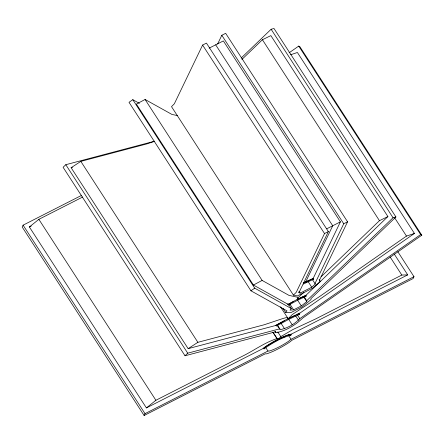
<?xml version="1.0" encoding="UTF-8"?>
<svg xmlns="http://www.w3.org/2000/svg" width="444" height="444" viewBox="0 0 444 444"><rect width="100%" height="100%" fill="white"/><g stroke="black" fill="none" stroke-linecap="round" stroke-linejoin="round"><path stroke-width="0.67" d="M299.667 314.18L299.733 313.114L287.984 318.703L275.741 325.33L276.373 326.04L288.245 319.647L299.667 314.18L299.223 314.086M306.01 296.287L306.138 295.21L297.319 299.312L288.006 304.44L288.722 305.089L297.574 300.249L306.01 296.287L305.539 296.192M264.025 348.873C272.155 343.107 281.313 337.751 290.92 335.176L291.153 334.116C281.102 336.646 271.55 342.341 263.114 348.39L264.025 348.873L264.069 348.485M303.269 296.581L297.169 299.622L297.824 297.308L289.005 295.388L262.121 280.419L145.077 99.478L136.38 104.096L253.424 285.037L288.311 304.462L290.986 302.836M81.18 195.588L23.099 225.164L22.2 227.028L144.117 415.506L265.157 353.879L266.628 353.835A33.206 8.347 -32.9 0 0 289.682 342.091L292.058 340.182L413.092 278.555L413.991 276.69L397.813 251.676M217.627 43.984L221.817 35.276L225.657 33.322L347.574 221.806L343.734 223.759L315.012 283.439L315.279 284.005L311.744 287.213L300.216 293.084L298.479 292.563L299.644 291.264L328.366 231.585L206.443 43.107L202.603 45.06L174.331 103.807L171.512 106.649L293.429 295.132L297.397 295.926L312.77 288.101L320.329 281.435L319.197 279.692M144.117 415.506L145.016 413.642L267.976 351.038L269.447 350.988A25.93 6.521 -32.9 0 0 288.661 341.208L291.031 339.294L413.991 276.69M328.366 231.585L324.52 233.544L296.248 292.291L293.429 295.132M209.168 48.135L223.354 40.915L340.398 221.856L313.026 278.738L306.243 281.64M347.574 221.806L319.303 280.547L320.329 281.435M297.536 298.856L299.045 296.686L303.879 292.357M283.028 308.419L285.659 312.487L286.974 310.856L250.943 290.798L129.021 102.314L132.8 99.689L139.399 103.363M288.689 304.479L291.325 308.547L290.01 310.178L293.612 309.823L301.298 305.91L306.782 301.637L306.693 300.721L304.062 296.653M277.583 325.313L279.842 328.804L279.931 329.72C287.418 328.283 294.577 324.103 299.811 318.637L420.657 234.576L421.8 235.215L302.841 317.959C295.51 325.058 286.008 331.024 275.796 332.689L275.041 331.529L275.796 332.689L275.702 331.773L185.02 355.777L63.098 167.294L65.801 164.702L154.584 141.203M394.161 253.929L407.709 274.875L401.82 275.058L315.362 319.081L292.94 329.515L280.802 336.641L277.872 339.716L266.472 346.076M241.181 58.036L271.129 29.254L274.009 28.494L395.926 216.972L310.922 298.662L311.011 299.578L302.32 306.798L290.792 312.665L285.659 312.487M241.941 59.407L262.415 39.732L270.868 35.614L387.912 216.561L305.605 295.654L303.851 296.353M185.02 355.777L187.718 353.18L279.842 328.804M321.034 276.823L379.454 220.679L387.912 216.561M306.693 300.721L393.045 217.738L395.926 216.972M265.939 346.425L263.614 348.246L146.42 407.919L29.376 226.973L38.861 219.33L82.706 197.008M146.42 407.919L155.899 400.272L242.357 356.255C253.968 350.588 264.563 342.546 276.962 338.6L277.872 339.716L272.982 332.156M289.094 52.803L298.74 46.093L299.883 46.731L421.8 235.215M250.943 290.798L254.717 288.167L291.325 308.547M290.67 54.745L297.397 52.492L414.441 233.433L406.488 236.097L319.63 296.52L292.391 314.457L287.834 319.014L287.651 317.887L280.503 306.832M414.441 233.433L299.256 313.553L296.853 314.58M284.327 320.823L275.963 325.413L188.156 348.651L71.118 167.71L80.83 161.377L147.047 143.856L154.723 141.286M188.156 348.651L197.874 342.318L264.086 324.797L283.25 318.409L286.13 317.649L287.651 317.887M274.725 341.652L275.924 341.003M303.607 282.795L313.292 278.371L313.431 279.365L303.269 284.055M303.43 283.122L305.7 281.901L332.711 225.768L215.673 44.827M253.424 285.037L262.121 280.419M291.503 302.564L293.578 301.487M29.376 226.973L31.23 226.035M326.801 228.777L340.398 221.856M290.515 334.548L407.709 274.875M289.577 318.137L294.688 315.612M278.46 339.438L287.279 335.248M282.634 337.69L285.092 336.519M287.851 335.059L288.994 334.687M71.118 167.71L72.455 167.355M288.522 335.126L289.877 334.981M290.398 335.076L290.92 335.176M177.694 115.612L171.961 114.447L145.077 99.478M312.754 279.104L313.431 279.365M305.566 281.435L306.105 282.534L305.827 282.373M297.297 300.089L297.574 300.249L297.319 299.312M288.267 304.157L287.906 303.835L288.006 304.44M298.74 46.093L420.657 234.576M394.821 218.065L406.488 236.097M271.129 29.254L393.045 217.738M262.415 39.732L379.454 220.679M390.154 257.021L401.82 275.058M221.817 35.276L343.734 223.759M202.603 45.06L324.52 233.544M312.271 279.354L315.279 284.005M307.981 281.396L311.744 287.213M303.774 296.986L306.782 301.637M299.089 291.336L300.216 293.084M297.536 300.094L301.298 305.91M297.552 315.146L299.811 318.637M289.849 304.007L293.612 309.823M295.482 315.612L298.49 320.268M288.456 318.959L292.219 324.775M280.769 322.871L284.532 328.688M288.395 335.226L291.031 339.294M132.8 99.689L254.717 288.167M277.678 326.229L278.804 327.972M277.794 331.984L280.802 336.641M272.821 332.195L276.962 338.6M265.717 347.547L267.976 351.038M80.83 161.377L197.874 342.318M65.801 164.702L187.718 353.18M38.861 219.33L155.899 400.272M23.099 225.164L145.016 413.642M288.622 304.479L288.722 305.089"/></g></svg>
